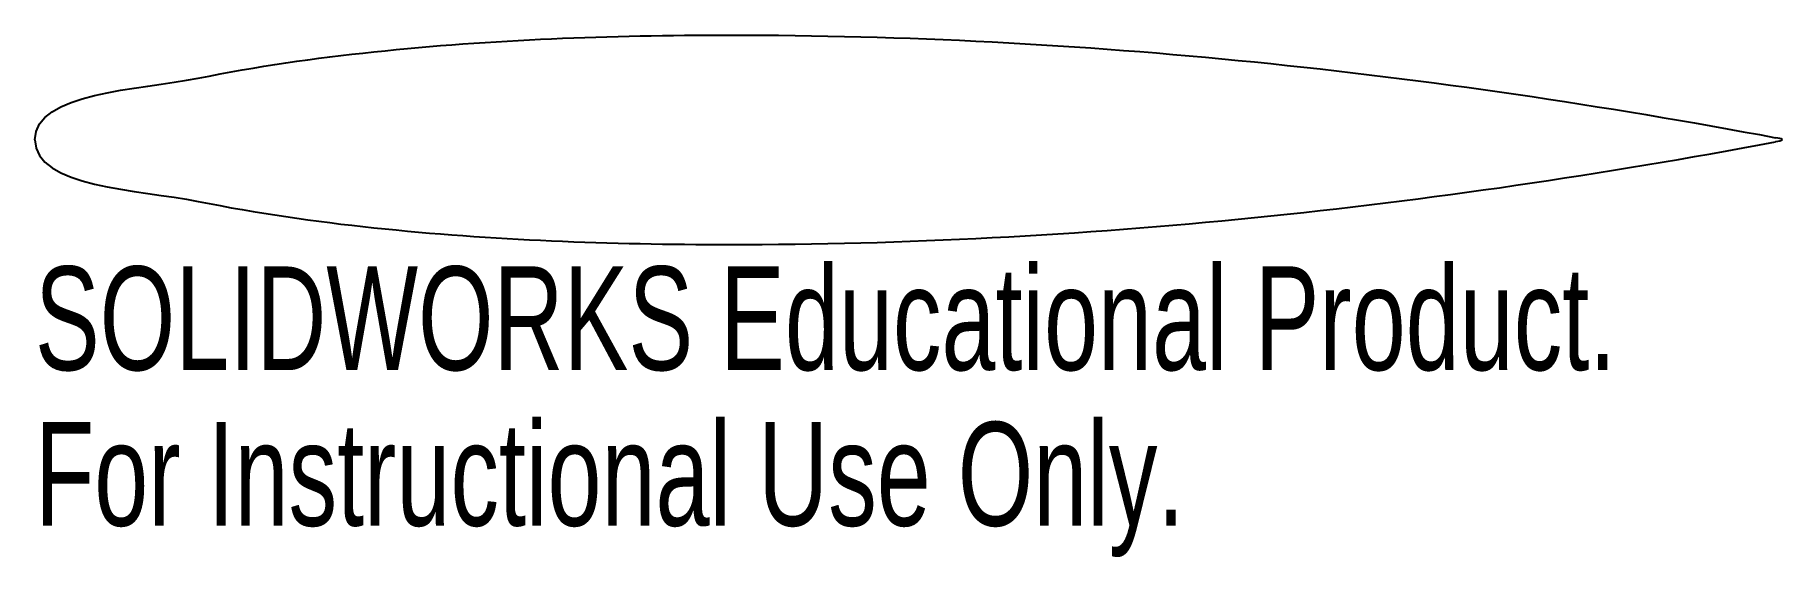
# Model space of a CAD drawing. Header units: millimetres. Extents: x 1002.8 to 1084.2, y 200.6 to 224.9.
import ezdxf

# ---------------------------------------------------------------- set-up
doc = ezdxf.new("R2010")
doc.units = ezdxf.units.MM
doc.styles.add('SLDTEXTSTYLE0', font='TXT', dxfattribs={"width": 0.7})

msp = doc.modelspace()

# ---------------------------------------------------------------- linework, layer by layer
at = {"color": 7, "linetype": 'Continuous', "lineweight": 25}
for points in [[(1002.762, 220), (1002.762, 222.221), (1007.625, 222.32), (1013.106, 223.42), (1015.792, 223.808), (1024.093, 224.679), (1029.571, 224.878), (1035.11, 224.88)], [(1002.762, 220), (1002.762, 217.779), (1007.625, 217.68), (1013.106, 216.58), (1015.792, 216.192), (1024.093, 215.321), (1029.571, 215.122), (1035.11, 215.12)]]:
    msp.add_open_spline(points, degree=3, knots=[0, 0, 0, 0, 0.25, 0.25, 0.5, 0.5, 1, 1, 1, 1], dxfattribs=at)
for points in [[(1035.11, 224.88), (1051.479, 224.885), (1067.777, 223.121), (1083.871, 220.098)], [(1035.11, 215.12), (1051.479, 215.115), (1067.777, 216.879), (1083.871, 219.902)], [(1084.171, 220), (1084.171, 220.066), (1083.986, 220.076), (1083.871, 220.098)], [(1084.171, 220), (1084.171, 219.934), (1083.986, 219.924), (1083.871, 219.902)]]:
    msp.add_open_spline(points, degree=3, dxfattribs=at)

# ---------------------------------------------------------------- texts
at = {"color": 7, "linetype": 'Continuous', "char_height": 4.83362, "attachment_point": 1, "style": 'SLDTEXTSTYLE0'}
for s, insert in [('SOLIDWORKS Educational Product.', (1002.762, 214.101)), ('For Instructional Use Only.', (1002.762, 206.85))]:
    msp.add_mtext(s, dxfattribs=dict(at, insert=insert))

doc.saveas('drawing.dxf')
